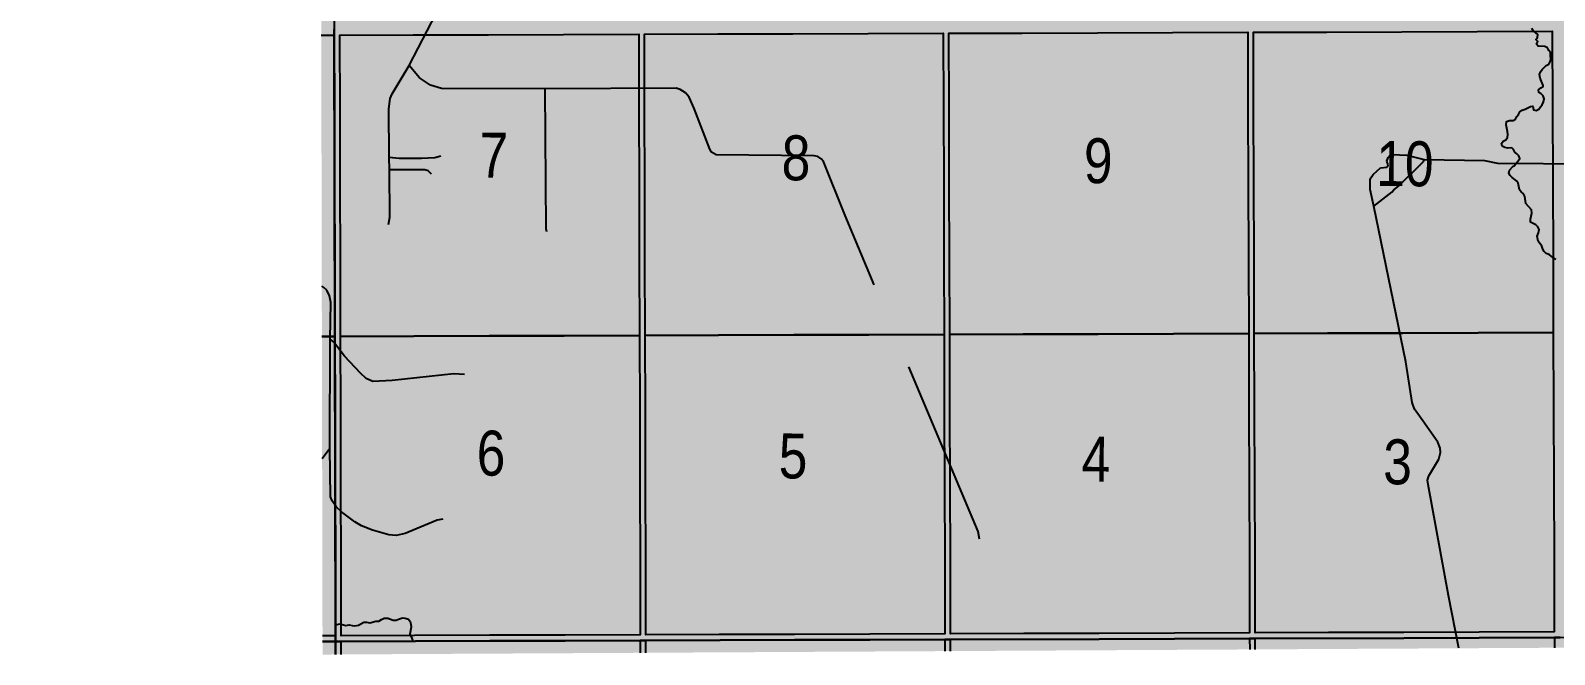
# Model space of a CAD drawing. Extents: x 513823 to 521440, y 6029490 to 6033352.
# Drawn here: x 518524.7 to 518795.4, y 6029875.7 to 6029986.6 of the extents above; entities that cross this region are included whole.
import ezdxf

# ---------------------------------------------------------------- set-up
doc = ezdxf.new("R2010")
doc.units = 0
doc.header["$LTSCALE"] = 5
doc.linetypes.add('DASHED2', pattern=[9.525, 6.35, -3.175])
for name, color, linetype in [('RoadSeg', 57, 'DASHED2'), ('T-WATER', 160, 'Continuous'), ('Townships', 57, 'Continuous')]:
    doc.layers.add(name, color=color, linetype=linetype)
doc.layers.add('ROUTE-MAP-BACKGROUND-H', color=7, linetype='Continuous', true_color=0xf0ebff)
doc.layers.add('Sections', color=7, linetype='Continuous', true_color=0x13f661)
doc.styles.add('120', font='ARIALN.TTF', dxfattribs={"height": 13})

msp = doc.modelspace()

# ---------------------------------------------------------------- hatches: boundary and pattern name
at = {"layer": 'ROUTE-MAP-BACKGROUND-H'}
h = msp.add_hatch(color=256, dxfattribs=at)
h.dxf.hatch_style = 1
h.paths.add_polyline_path([(519556.633, 6029881.078), (518576.608, 6029875.664), (518575.923, 6030199.848), (518525.91, 6030199.804), (518524.729, 6030852.267), (519506.704, 6030857.03), (519512.062, 6030209.867), (519553.826, 6030210.196)])

# ---------------------------------------------------------------- linework, layer by layer
at = {"layer": 'RoadSeg'}
for p, q in [((518591.986, 6029980.409), (518606.571, 6030008.58)), ((518588.523, 6029961.828), (518588.456, 6029964.093)), ((518577.9, 6029912.38), (518577.967, 6029931.726))]:
    msp.add_line(p, q, dxfattribs=at)
for points in [[(518772.265, 6029963.66), (518783, 6029963.527), (518785.327, 6029963.001), (518816.22, 6029962.827), (518823.512, 6029962.894), (518825.344, 6029963.127), (518826.276, 6029963.36), (518827.774, 6029964.293), (518829.107, 6029966.124), (518829.773, 6029966.457), (518831.704, 6029966.989), (518835.5, 6029969.42), (518847.121, 6029977.645), (518851.816, 6029980.775), (518853.147, 6029981.803), (518857.158, 6029984.632)], [(518588.456, 6029964.093), (518588.389, 6029972.684), (518588.623, 6029974.548), (518588.955, 6029975.347), (518591.986, 6029980.409)], [(518616.161, 6029976.247), (518597.713, 6029976.313), (518595.782, 6029976.913), (518593.85, 6029978.211), (518591.986, 6029980.409)], [(518693.281, 6029896.163), (518693.081, 6029897.528), (518669.439, 6029953.703), (518665.576, 6029963.293), (518665.143, 6029963.826), (518664.577, 6029964.193), (518663.944, 6029964.359), (518646.529, 6029964.525), (518645.697, 6029964.958), (518645.397, 6029965.491), (518642.633, 6029972.75), (518641.734, 6029974.748), (518641.068, 6029975.547), (518640.102, 6029976.147), (518639.403, 6029976.38), (518616.161, 6029976.247)], [(518616.46, 6029950.839), (518616.327, 6029951.372), (518616.161, 6029976.247)], [(518588.456, 6029964.093), (518590.187, 6029963.926), (518594.183, 6029963.893), (518596.548, 6029964.026), (518597.613, 6029964.326)], [(518763.341, 6029955.368), (518762.709, 6029958.365), (518762.709, 6029960.23), (518763.241, 6029960.996), (518764.507, 6029962.194), (518765.672, 6029962.294), (518765.839, 6029962.427), (518765.905, 6029962.727), (518765.639, 6029963.36), (518765.905, 6029964.059), (518766.205, 6029964.392), (518766.571, 6029964.592), (518769.169, 6029964.459), (518772.265, 6029963.66)], [(518763.341, 6029955.368), (518766.538, 6029957.866), (518766.904, 6029958.299), (518767.703, 6029958.931), (518772.166, 6029963.327), (518772.265, 6029963.66)], [(518588.323, 6029952.138), (518588.556, 6029953.404), (518588.523, 6029961.828)], [(518595.948, 6029961.062), (518595.349, 6029961.662), (518594.783, 6029961.828), (518588.523, 6029961.828)], [(518778.438, 6029876.779), (518776.594, 6029886.173), (518772.965, 6029905.919), (518772.898, 6029906.685), (518773.098, 6029907.418), (518774.896, 6029910.415), (518775.162, 6029911.58), (518775.096, 6029912.346), (518774.696, 6029913.445), (518772.066, 6029917.208), (518770.569, 6029919.277), (518770.168, 6029920.504), (518769.035, 6029927.697), (518763.341, 6029955.368)], [(518577.967, 6029931.726), (518578.067, 6029938.253), (518577.867, 6029939.418), (518577.367, 6029940.45), (518576.835, 6029940.95), (518576.461, 6029941.131)], [(518601.809, 6029925.466), (518599.944, 6029925.599), (518588.989, 6029924.4), (518585.526, 6029924.234), (518584.327, 6029924.767), (518583.328, 6029925.666), (518580.498, 6029928.729), (518578.533, 6029931.26), (518577.967, 6029931.726)], [(518576.526, 6029910.526), (518577.9, 6029912.38)], [(518597.946, 6029899.726), (518596.981, 6029899.559), (518591.253, 6029897.162), (518589.655, 6029896.829), (518588.389, 6029896.962), (518585.459, 6029897.795), (518583.528, 6029898.56), (518582.329, 6029899.26), (518579.965, 6029901.025), (518579.099, 6029901.857), (518578.3, 6029903.022), (518578.033, 6029903.688), (518577.9, 6029912.38)]]:
    msp.add_lwpolyline(points, dxfattribs=at)
at = {"layer": 'Sections', "color": 8}
for points in [[(518576.367, 6029985.773), (518578.693, 6029985.78), (518578.721, 6029972.39), (518578.749, 6029959.001), (518578.777, 6029945.612), (518578.806, 6029932.223), (518576.48, 6029932.217)], [(518576.48, 6029932.217), (518578.806, 6029932.223), (518578.834, 6029918.834), (518578.862, 6029905.445), (518578.891, 6029892.055), (518578.918, 6029879), (518576.593, 6029878.994)], [(518579.929, 6029875.674), (518579.925, 6029877.999), (518592.952, 6029878.04), (518606.315, 6029878.082), (518619.677, 6029878.125), (518633.039, 6029878.167), (518633.045, 6029875.967)], [(518634.049, 6029875.973), (518634.044, 6029878.17), (518647.071, 6029878.211), (518660.434, 6029878.254), (518673.796, 6029878.296), (518687.159, 6029878.338), (518687.164, 6029876.266)], [(518688.169, 6029876.272), (518688.163, 6029878.341), (518701.19, 6029878.383), (518714.553, 6029878.425), (518727.915, 6029878.467), (518741.278, 6029878.51), (518741.284, 6029876.565)], [(518742.288, 6029876.571), (518742.282, 6029878.513), (518755.31, 6029878.554), (518768.673, 6029878.596), (518782.036, 6029878.639), (518795.399, 6029878.681), (518795.406, 6029876.864)]]:
    msp.add_lwpolyline(points, dxfattribs=at)
for points in [[(518592.833, 6029932.267), (518579.81, 6029932.226), (518579.782, 6029945.615), (518579.753, 6029959.004), (518579.725, 6029972.394), (518579.697, 6029985.783), (518592.715, 6029985.824), (518606.068, 6029985.866), (518619.421, 6029985.908), (518632.774, 6029985.951), (518632.807, 6029972.562), (518632.84, 6029959.172), (518632.873, 6029945.783), (518632.906, 6029932.394), (518619.548, 6029932.352), (518606.19, 6029932.309)], [(518646.933, 6029932.438), (518633.91, 6029932.397), (518633.877, 6029945.786), (518633.844, 6029959.176), (518633.811, 6029972.565), (518633.778, 6029985.954), (518646.796, 6029985.995), (518660.149, 6029986.038), (518673.502, 6029986.08), (518686.855, 6029986.122), (518686.893, 6029972.733), (518686.931, 6029959.344), (518686.968, 6029945.955), (518687.006, 6029932.566), (518673.648, 6029932.523), (518660.291, 6029932.481)], [(518701.033, 6029932.61), (518688.01, 6029932.569), (518687.973, 6029945.958), (518687.935, 6029959.347), (518687.897, 6029972.736), (518687.86, 6029986.125), (518700.878, 6029986.167), (518714.231, 6029986.209), (518727.584, 6029986.251), (518740.937, 6029986.294), (518740.979, 6029972.905), (518741.021, 6029959.515), (518741.064, 6029946.126), (518741.106, 6029932.737), (518727.749, 6029932.695), (518714.391, 6029932.652)], [(518755.134, 6029932.781), (518742.11, 6029932.74), (518742.068, 6029946.129), (518742.026, 6029959.519), (518741.983, 6029972.908), (518741.941, 6029986.297), (518754.959, 6029986.338), (518768.313, 6029986.381), (518781.667, 6029986.423), (518795.02, 6029986.465), (518795.067, 6029973.076), (518795.114, 6029959.687), (518795.161, 6029946.298), (518795.209, 6029932.909), (518781.85, 6029932.866), (518768.492, 6029932.824)], [(518592.953, 6029879.045), (518579.922, 6029879.004), (518579.895, 6029892.058), (518579.866, 6029905.448), (518579.838, 6029918.837), (518579.81, 6029932.226), (518592.833, 6029932.267), (518606.19, 6029932.309), (518619.548, 6029932.352), (518632.906, 6029932.394), (518632.939, 6029919.005), (518632.972, 6029905.616), (518633.005, 6029892.226), (518633.037, 6029879.171), (518619.678, 6029879.129), (518606.318, 6029879.087)], [(518647.072, 6029879.216), (518634.041, 6029879.174), (518634.009, 6029892.229), (518633.976, 6029905.619), (518633.943, 6029919.008), (518633.91, 6029932.397), (518646.933, 6029932.438), (518660.291, 6029932.481), (518673.648, 6029932.523), (518687.006, 6029932.566), (518687.044, 6029919.176), (518687.081, 6029905.787), (518687.119, 6029892.397), (518687.156, 6029879.342), (518673.797, 6029879.3), (518660.437, 6029879.258)], [(518701.191, 6029879.387), (518688.16, 6029879.346), (518688.123, 6029892.4), (518688.086, 6029905.79), (518688.048, 6029919.18), (518688.01, 6029932.569), (518701.033, 6029932.61), (518714.391, 6029932.652), (518727.749, 6029932.695), (518741.106, 6029932.737), (518741.149, 6029919.348), (518741.191, 6029905.959), (518741.233, 6029892.569), (518741.275, 6029879.514), (518727.915, 6029879.472), (518714.556, 6029879.429)], [(518755.31, 6029879.558), (518742.279, 6029879.517), (518742.238, 6029892.572), (518742.195, 6029905.962), (518742.153, 6029919.351), (518742.11, 6029932.74), (518755.134, 6029932.781), (518768.492, 6029932.824), (518781.85, 6029932.866), (518795.209, 6029932.909), (518795.256, 6029919.519), (518795.303, 6029906.13), (518795.35, 6029892.74), (518795.396, 6029879.685), (518782.036, 6029879.643), (518768.676, 6029879.601)]]:
    msp.add_lwpolyline(points, close=True, dxfattribs=at)
at = {"layer": 'T-WATER'}
for points in [[(518788.961, 6029959.463), (518788.792, 6029959.694), (518788.676, 6029959.864), (518787.906, 6029960.487), (518787.572, 6029960.847), (518787.306, 6029961.271), (518787.415, 6029961.772), (518788.069, 6029962.482), (518788.276, 6029962.562), (518788.823, 6029963.227), (518789.249, 6029963.844), (518789.075, 6029964.351), (518788.764, 6029964.706), (518788.407, 6029965.008), (518788.153, 6029965.43), (518787.823, 6029965.767), (518787.161, 6029965.703), (518786.585, 6029965.803), (518786.16, 6029966.05), (518785.987, 6029966.527), (518786.292, 6029966.961), (518786.755, 6029967.195), (518787.074, 6029967.576), (518787.154, 6029968.131), (518787.104, 6029968.628), (518786.852, 6029969.824), (518786.917, 6029970.429), (518787.425, 6029970.602), (518788.083, 6029970.588), (518788.52, 6029970.832), (518788.76, 6029971.305), (518789.053, 6029971.686), (518789.263, 6029972.179), (518789.671, 6029972.468), (518790.217, 6029972.622), (518791.144, 6029973.082), (518791.576, 6029973.149), (518791.669, 6029972.528), (518792.152, 6029972.403), (518792.628, 6029972.65), (518792.969, 6029973.015), (518793.258, 6029973.425), (518793.46, 6029973.905), (518793.599, 6029974.436), (518793.391, 6029974.984), (518793.049, 6029975.332), (518792.664, 6029975.597), (518792.607, 6029976.083), (518792.972, 6029976.424), (518793.409, 6029976.675), (518793.389, 6029976.831), (518792.855, 6029978.142), (518792.769, 6029978.78), (518792.93, 6029979.253), (518793.237, 6029979.661), (518793.942, 6029980.363), (518794.398, 6029980.656), (518794.648, 6029981.064), (518794.804, 6029981.571), (518794.726, 6029982.064), (518794.74, 6029982.598), (518794.739, 6029982.682), (518794.414, 6029983.065), (518794.201, 6029983.551), (518793.731, 6029983.761), (518792.5, 6029983.851), (518792.249, 6029984.205), (518792.444, 6029984.668), (518792.115, 6029985.017), (518792.428, 6029985.396), (518792.451, 6029985.884), (518791.749, 6029986.479), (518791.699, 6029986.522), (518791.429, 6029986.949)], [(518795.686, 6029945.901), (518795.253, 6029946.151), (518795.128, 6029946.25), (518794.473, 6029946.772), (518793.938, 6029946.947), (518793.613, 6029947.332), (518793.357, 6029947.76), (518793.181, 6029948.279), (518792.539, 6029949.164), (518792.339, 6029950.074), (518792.601, 6029950.661), (518792.682, 6029951.237), (518792.479, 6029951.691), (518792.101, 6029952.062), (518791.173, 6029952.565), (518791.189, 6029953.06), (518791.43, 6029954.163), (518791.322, 6029954.737), (518790.318, 6029955.882), (518790.161, 6029957.115), (518789.933, 6029957.562), (518789.524, 6029957.905), (518789.191, 6029958.29), (518788.961, 6029959.463)], [(518578.88, 6029880.956), (518579.72, 6029881.105), (518579.884, 6029881.06), (518580.731, 6029880.822), (518581.335, 6029880.961), (518581.869, 6029880.817), (518582.368, 6029880.774), (518582.996, 6029880.904), (518583.911, 6029881.439), (518584.406, 6029881.443), (518585.001, 6029881.324), (518586.046, 6029881.571), (518586.614, 6029881.606), (518587.076, 6029881.921), (518587.569, 6029882.111), (518588.192, 6029882.137), (518589.168, 6029881.793), (518589.703, 6029881.758), (518590.252, 6029882.003), (518590.8, 6029882.166), (518591.301, 6029882.155), (518591.868, 6029881.931), (518592.15, 6029881.541), (518592.305, 6029881.067), (518592.373, 6029880.524), (518592.128, 6029879.307), (518592.245, 6029879.067), (518592.353, 6029878.845), (518592.634, 6029878.064)]]:
    msp.add_lwpolyline(points, dxfattribs=at)
at = {"layer": 'Townships'}
for points in [[(518525.898, 6030201.608), (518528.258, 6030201.63), (518551.565, 6030201.85), (518578.236, 6030202.102), (518578.294, 6030174.566), (518578.351, 6030147.788), (518578.407, 6030121.01), (518578.463, 6030094.566), (518578.465, 6030093.562), (518578.522, 6030066.784), (518578.578, 6030040.006), (518578.635, 6030013.227), (518578.69, 6029986.784), (518578.693, 6029985.78), (518578.749, 6029959.001), (518578.806, 6029932.223), (518578.862, 6029905.445), (518578.918, 6029879), (518578.92, 6029877.996), (518576.595, 6029877.99)], [(518796.404, 6029878.684), (518795.399, 6029878.681), (518768.673, 6029878.596), (518742.282, 6029878.513), (518741.278, 6029878.51), (518714.553, 6029878.425), (518688.163, 6029878.341), (518687.159, 6029878.338), (518660.434, 6029878.254), (518634.044, 6029878.17), (518633.039, 6029878.167), (518606.315, 6029878.082), (518579.925, 6029877.999), (518578.92, 6029877.996), (518578.918, 6029879), (518578.862, 6029905.445), (518578.806, 6029932.223), (518578.749, 6029959.001), (518578.693, 6029985.78), (518578.69, 6029986.784)], [(518576.595, 6029877.99), (518578.92, 6029877.996), (518578.925, 6029875.668)], [(518578.925, 6029875.668), (518578.92, 6029877.996), (518579.925, 6029877.999), (518606.315, 6029878.082), (518633.039, 6029878.167), (518634.044, 6029878.17), (518660.434, 6029878.254), (518687.159, 6029878.338), (518688.163, 6029878.341), (518714.553, 6029878.425), (518741.278, 6029878.51), (518742.282, 6029878.513), (518768.673, 6029878.596), (518795.399, 6029878.681), (518796.404, 6029878.684), (518822.795, 6029878.768), (518849.521, 6029878.853), (518850.525, 6029878.858), (518876.917, 6029878.975), (518903.643, 6029879.093), (518903.65, 6029877.462)]]:
    msp.add_lwpolyline(points, dxfattribs=at)

# ---------------------------------------------------------------- texts
at = {"layer": 'RoadSeg', "style": '120'}
for s, height, p in [('7', 7.986, (518604.436, 6029960.489)), ('8', 7.986, (518658.125, 6029960.006)), ('9', 7.986, (518711.804, 6029959.491)), ('10', 7.9864, (518763.73, 6029958.993)), ('6', 7.986, (518603.957, 6029907.505)), ('5', 7.986, (518657.607, 6029907)), ('4', 7.986, (518711.388, 6029906.442)), ('3', 7.986, (518764.981, 6029905.96))]:
    msp.add_text(s, height=height, rotation=359.45036, dxfattribs=at).set_placement(p)

doc.saveas('drawing.dxf')
